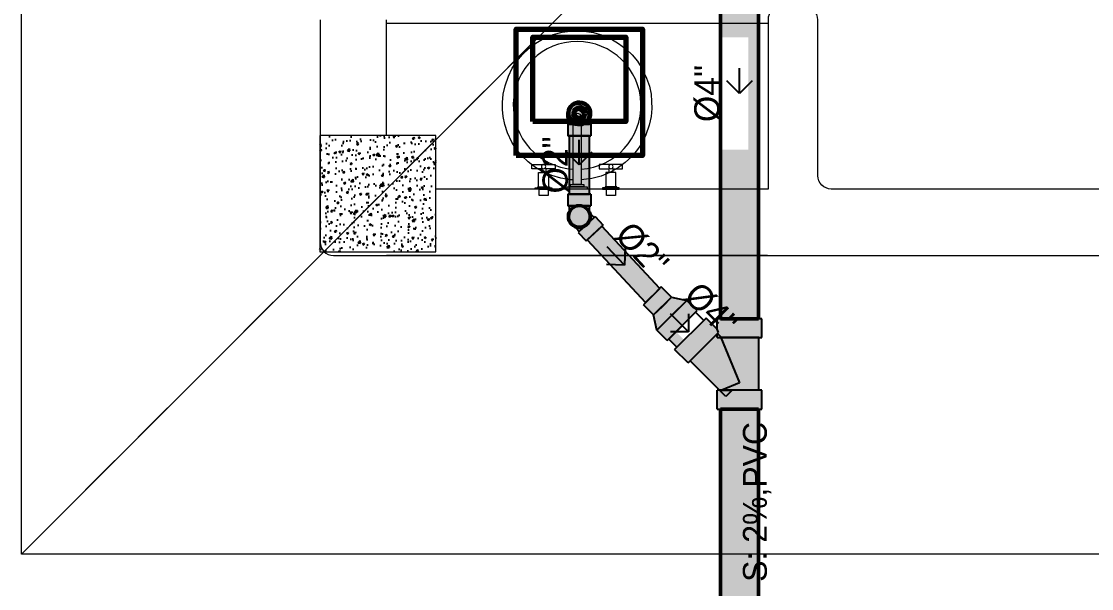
# Model space of a CAD drawing. Header units: metres. Extents: x -232 to 581, y 30 to 789.
# Drawn here: x 209.363 to 212.588, y 380.412 to 382.121 of the extents above; entities that cross this region are included whole.
import ezdxf

# ---------------------------------------------------------------- set-up
doc = ezdxf.new("R2010")
doc.units = ezdxf.units.M
doc.linetypes.add('HIDDEN2', pattern=[0.1875, 0.125, -0.0625])
for name, color, linetype, lineweight in [('A-WALL', 250, 'Continuous', 20), ('baños', 140, 'Continuous', 0), ('Columnas', 7, 'Continuous', 18), ('P-Fixt-Lav', 94, 'Continuous', 70)]:
    doc.layers.add(name, color=color, linetype=linetype, lineweight=lineweight)
doc.layers.add('G-Risr-Std-Nplt', color=7, linetype='Continuous', lineweight=18, plot=False)
doc.layers.add('GEN-TEXTOS INFO', color=7, linetype='Continuous')
doc.layers.add('HATCH', color=8, linetype='Continuous')
doc.layers.add('M-SY-PIPE-STANDARD-Drenaje Sanitario', color=7, linetype='Continuous', true_color=0x726558)
doc.layers.add('Techos 1', color=7, linetype='HIDDEN2', lineweight=9, true_color=0x42391a)
doc.styles.add('DS-CAST-01', font='GOTHIC.TTF', dxfattribs={"height": 3})
doc.styles.add('SIST.-CAST-01', font='GOTHIC.TTF', dxfattribs={"height": 2})
doc.styles.get("Standard").update_dxf_attribs({"font": 'arial.ttf'})

# ---------------------------------------------------------------- blocks, each defined once
blk = doc.blocks.new('20.03.2026 LN 09 SEGUNDO NIVEL ARQ')
at = {"layer": 'Techos 1', "color": 5, "linetype": 'ByBlock'}
for p, q in [((66.2959, -63.3987), (66.2959, -55.1987)), ((70.3959, -59.2986), (66.2959, -63.3987)), ((76.0959, -63.3986), (66.2959, -63.3987))]:
    blk.add_line(p, q, dxfattribs=at)
at = {"layer": 'baños', "color": 5, "linetype": 'Continuous', "flags": 8}
for tag, p in [('MODELNUMBER', (83.7813, -42.9175, 0)), ('MATERIAL', (83.7813, -42.9176, 0)), ('PRODUCT', (83.7813, -42.9176, 0)), ('TRADENAME', (83.7813, -42.9176, 0)), ('MODELNUMBER', (84.956, -42.9175, 0)), ('TRADENAME', (84.956, -42.9176, 0)), ('MATERIAL', (84.956, -42.9176, 0)), ('PRODUCT', (84.956, -42.9176, 0))]:
    blk.add_attdef(tag, p, '', height=0.0000254, rotation=180.0001, dxfattribs=at)
at = {"layer": 'baños', "color": 5, "linetype": 'Continuous'}
for tag, p, rotation in [('TRADENAME', (85.8912, -56.9933), 180.0001), ('MODELNUMBER', (85.8912, -56.9934), 180.0001), ('MATERIAL', (85.8914, -56.9932), 180.0001), ('PRODUCT', (85.8914, -56.9933), 180.0001), ('MODELNUMBER', (86.6008, -56.9934), 179.9999), ('MATERIAL', (86.6008, -56.9932), 179.9999), ('PRODUCT', (86.6008, -56.9933), 179.9999), ('TRADENAME', (86.6008, -56.9933), 179.9999)]:
    blk.add_attdef(tag, p, '', height=0.0000254, rotation=rotation, dxfattribs=at)
blk = doc.blocks.new('A$Ccb23abde')
at = {"layer": 'baños'}
for p, q in [((0.06, 0.2282), (0.01, 0.2282)), ((0.01, 0.2282), (0.01, 0.2247)), ((0.0485, 0.2482), (0.0215, 0.2482)), ((0.0215, 0.2482), (0.0215, 0.2282)), ((0.0215, 0.2282), (0.0485, 0.2282)), ((0.0485, 0.2282), (0.0485, 0.2482)), ((0.06, 0.2247), (0.06, 0.2282)), ((0.1665, 0.2282), (0.1065, 0.2282)), ((0.1065, 0.2282), (0.1065, 0.2212)), ((0.1665, 0.2212), (0.1665, 0.2282)), ((0.213, 0.2282), (0.263, 0.2282)), ((0.213, 0.2247), (0.213, 0.2282)), ((0.2515, 0.2482), (0.2245, 0.2482)), ((0.2245, 0.2482), (0.2245, 0.2282)), ((0.2245, 0.2282), (0.2515, 0.2282)), ((0.2515, 0.2282), (0.2515, 0.2482)), ((0.263, 0.2282), (0.263, 0.2247)), ((0.01, 0.2247), (0.0175, 0.2247)), ((0.0175, 0.2247), (0.0175, 0.2212)), ((0.0525, 0.2247), (0.0175, 0.2247)), ((0.0175, 0.2212), (0.02, 0.2212)), ((0.02, 0.2212), (0.02, 0.1782)), ((0.02, 0.2212), (0.05, 0.2212)), ((0.05, 0.1782), (0.05, 0.2212)), ((0.05, 0.2212), (0.0525, 0.2212)), ((0.0525, 0.2212), (0.0525, 0.2247)), ((0.0525, 0.2247), (0.06, 0.2247)), ((0.1065, 0.2212), (0.1665, 0.2212)), ((0.1565, 0.2212), (0.1165, 0.2212)), ((0.1165, 0.2212), (0.1165, 0.2142)), ((0.1165, 0.2142), (0.1565, 0.2142)), ((0.1485, 0.2142), (0.1245, 0.2142)), ((0.1245, 0.2142), (0.1245, 0.0091)), ((0.1485, 0.0091), (0.1485, 0.2142)), ((0.1565, 0.2142), (0.1565, 0.2212)), ((0.2205, 0.2247), (0.213, 0.2247)), ((0.2205, 0.2212), (0.2205, 0.2247)), ((0.2205, 0.2247), (0.2555, 0.2247)), ((0.223, 0.2212), (0.2205, 0.2212)), ((0.223, 0.1782), (0.223, 0.2212)), ((0.253, 0.2212), (0.223, 0.2212)), ((0.253, 0.2212), (0.253, 0.1782)), ((0.2555, 0.2212), (0.253, 0.2212)), ((0.2555, 0.2247), (0.2555, 0.2212)), ((0.263, 0.2247), (0.2555, 0.2247)), ((0.0285, 0.1672), (0, 0.1672)), ((0, 0.1672), (0, 0.1542)), ((0.02, 0.1782), (0.0285, 0.1782)), ((0.0285, 0.1782), (0.0285, 0.1672)), ((0.0285, 0.1782), (0.0415, 0.1782)), ((0.0285, 0.1672), (0.0304, 0.1653)), ((0.0415, 0.1672), (0.0396, 0.1653)), ((0.0415, 0.1672), (0.0415, 0.1782)), ((0.0415, 0.1782), (0.05, 0.1782)), ((0.07, 0.1672), (0.0415, 0.1672)), ((0.07, 0.1542), (0.07, 0.1672)), ((0.203, 0.1672), (0.2315, 0.1672)), ((0.203, 0.1542), (0.203, 0.1672)), ((0.2315, 0.1782), (0.223, 0.1782)), ((0.2315, 0.1672), (0.2315, 0.1782)), ((0.2445, 0.1782), (0.2315, 0.1782)), ((0.2315, 0.1672), (0.2334, 0.1653)), ((0.2445, 0.1672), (0.2426, 0.1653)), ((0.2445, 0.1782), (0.2445, 0.1672)), ((0.253, 0.1782), (0.2445, 0.1782)), ((0.2445, 0.1672), (0.273, 0.1672)), ((0.273, 0.1672), (0.273, 0.1542)), ((0, 0.1542), (0.07, 0.1542)), ((0.273, 0.1542), (0.203, 0.1542))]:
    blk.add_line(p, q, dxfattribs=at)
for centre, major_axis, start_param, end_param in [((0.035, 0.1607), (0.0046, 0.0046), 5.497787, 11.780972), ((0.238, 0.1607), (-0.0046, 0.0046), 3.926991, 10.210176), ((0.1365, 0.0125), (-0.00881, 0.00881), 1.057396, 3.654969)]:
    blk.add_ellipse(centre, major_axis=major_axis, ratio=1, start_param=start_param, end_param=end_param, dxfattribs=at)
blk = doc.blocks.new('20.03.2026 LN 09 PRIMER NIVEL ARQ')
at = {"layer": 'HATCH'}
h = blk.add_hatch(dxfattribs=at)
h.set_pattern_fill('AR-CONC', color=1, scale=0.00032)
h.set_pattern_definition([(50, (109.59505, -7.243447), (0.058299094, -0.005100507), [0.006096, -0.067056]), (355, (109.59505, -7.24345), (-0.011277895, 0.06113819), [0.0048768, -0.053644987]), (100.451445, (109.59991, -7.24387), (0.0470212, 0.05603768), [0.005180803, -0.056988878]), (46.1842, (109.59505, -7.22719), (0.086745293, -0.013453545), [0.009144, -0.100584]), (96.63556, (109.60228, -7.22831), (0.075969323, 0.07917636), [0.00777121, -0.085483395]), (351.18415, (109.59505, -7.22719), (0.07596932, 0.07917636), [0.00731519, -0.080467114]), (21, (109.60318, -7.231255), (0.048516605, -0.032724863), [0.006096, -0.067056]), (326, (109.60318, -7.231255), (0.01977665, 0.05894015), [0.0048768, -0.0536448]), (71.451445, (109.607223, -7.23398), (0.068293254, 0.026215286), [0.005180803, -0.05698878]), (37.5, (109.595052, -7.243447), (0.000988353, 0.0270576124), [0, -0.05299456, 0, -0.0544576, 0, -0.053848]), (7.5, (109.595052, -7.243447), (0.021382292, 0.032057784), [0, -0.03104896, 0, -0.05177536, 0, -0.0205232]), (327.5, (109.576927, -7.243447), (0.0433889905, -0.001833198), [0, -0.02032, 0, -0.0633984, 0, -0.0841248]), (317.5, (109.5688, -7.243447), (0.047401338, 0.008136477), [0, -0.026416, 0, -0.04210304, 0, -0.0597408])])
h.paths.add_polyline_path([(-12.8367, -62.4822), (-12.4867, -62.4822), (-12.4867, -62.1322), (-12.8367, -62.1322)])
at = {"layer": 'A-WALL', "color": 1}
blk.add_lwpolyline([(-12.836, -61.7832), (-12.836, -62.4532, 0.414213), (-12.796, -62.4932), (-10.276, -62.4932, 0.414213), (-10.236, -62.4532), (-10.236, -62.3332, 0.414214), (-10.276, -62.2932), (-11.296, -62.2932, -0.414214), (-11.336, -62.2532), (-11.336, -61.7832, 0.414214), (-11.376, -61.7432), (-11.446, -61.7432, 0.414214), (-11.486, -61.7832), (-11.486, -62.2932), (-12.4867, -62.2932)], format="xyb", dxfattribs=at)
for points in [[(-12.636, -62.1322), (-12.636, -61.7832)], [(-11.4874, -62.4932), (-12.636, -62.4932)]]:
    blk.add_lwpolyline(points, dxfattribs=at)
at = {"layer": 'baños', "color": 1}
blk.add_line((-12.636, -61.7932), (-11.486, -61.7932), dxfattribs=at)
blk.add_lwpolyline([(-12.073, -62.2655), (-12.0822, -62.2653), (-12.1105, -62.261), (-12.1379, -62.253), (-12.1651, -62.2412), (-12.1864, -62.2281), (-12.2085, -62.2118), (-12.2275, -62.1933), (-12.2439, -62.1741), (-12.2578, -62.1516), (-12.271, -62.1237), (-12.2797, -62.0988), (-12.2842, -62.0747), (-12.2861, -62.0535), (-12.2865, -62.0321), (-12.2847, -62.0077), (-12.2786, -61.982), (-12.2686, -61.9529), (-12.2572, -61.929), (-12.2429, -61.9081), (-12.226, -61.8876), (-12.2059, -61.8691), (-12.186, -61.8537), (-12.1604, -61.8391), (-12.134, -61.8281), (-12.1063, -61.8208), (-12.0736, -61.8166), (-12.0406, -61.8173), (-12.0124, -61.8215), (-11.9849, -61.8296), (-11.9578, -61.8413), (-11.9364, -61.8545), (-11.9144, -61.8707), (-11.8954, -61.8893), (-11.879, -61.9085), (-11.8651, -61.931), (-11.8519, -61.9589), (-11.8431, -61.9838), (-11.8387, -62.0079), (-11.8368, -62.0291), (-11.8363, -62.0504), (-11.8382, -62.0749), (-11.8442, -62.1006), (-11.8543, -62.1297), (-11.8657, -62.1536), (-11.8799, -62.1745), (-11.8968, -62.195), (-11.917, -62.2135), (-11.9368, -62.2289), (-11.9625, -62.2435), (-11.9889, -62.2544), (-12.0166, -62.2618), (-12.049, -62.2659)], dxfattribs=at)
at = {"layer": 'baños', "color": 1, "linetype": 'Continuous'}
for radius in [0.0317, 0.0159]:
    blk.add_circle((-12.061, -62.0705), radius, dxfattribs=at)
at = {"layer": 'baños', "color": 1}
blk.add_arc((-12.0614, -62.0413), 0.1925, 273.5348, 266.3857, dxfattribs=at)
at = {"layer": 'Columnas', "color": 1}
blk.add_lwpolyline([(-12.8367, -62.4822), (-12.4867, -62.4822), (-12.4867, -62.1322), (-12.8367, -62.1322)], close=True, dxfattribs=at)
at = {"layer": 'Techos 1', "color": 1}
for p, q in [((-13.736, -63.3932), (-13.736, -55.1932)), ((-9.636, -59.2932), (-13.736, -63.3932)), ((-3.936, -63.3932), (-13.736, -63.3932))]:
    blk.add_line(p, q, dxfattribs=at)
at = {"layer": 'baños', "color": 1, "xscale": -1, "rotation": 180}
blk.add_blockref('A$Ccb23abde', (-12.1975, -62.065), dxfattribs=at)
at = {"layer": 'baños', "color": 1, "linetype": 'Continuous'}
for tag, p in [('MODELNUMBER', (-12.0611, -62.0707)), ('MATERIAL', (-12.0611, -62.0709)), ('PRODUCT', (-12.0611, -62.0708)), ('TRADENAME', (-12.0611, -62.0708))]:
    blk.add_attdef(tag, p, '', height=0.0000254, rotation=359.9999, dxfattribs=at)
blk = doc.blocks.new('_Open90')
at = {"color": 0, "linetype": 'ByBlock', "lineweight": -2}
for p, q in [((-0.5, 0.5), (0, 0)), ((0, 0), (-1, 0)), ((0, 0), (-0.5, -0.5))]:
    blk.add_line(p, q, dxfattribs=at)
blk = doc.blocks.new('Aecb_Duct_Rnd_2Line_Open')
at = {"layer": 'G-Risr-Std-Nplt', "color": 0, "linetype": 'ByBlock', "lineweight": -2}
blk.add_circle((0, 0), 1, dxfattribs=at)
blk = doc.blocks.new('DR 20.03.26 LN09')
at = {"layer": 'M-SY-PIPE-STANDARD-Drenaje Sanitario', "linetype": 'Continuous', "lineweight": 50}
for points in [[(-14812.71, -3041.5), (-14810.46, -3041.5), (-14808.21, -3041.5), (-14808.21, -2988.05), (-14810.46, -2988.05), (-14812.71, -2988.05), (-14812.71, -3008.13), (-14809.41, -3008.13), (-14809.41, -3021.43), (-14812.71, -3021.43)], [(-14812.71, -3126.4), (-14808.21, -3126.4), (-14808.21, -3052.25), (-14810.46, -3052.25), (-14812.71, -3052.25), (-14812.71, -3081.55), (-14809.41, -3081.55), (-14809.41, -3094.85), (-14812.71, -3094.85)]]:
    blk.add_hatch(color=251, dxfattribs=at).paths.add_polyline_path(points, flags=0)
at = {"layer": 'M-SY-PIPE-STANDARD-Drenaje Sanitario', "linetype": 'Continuous', "lineweight": -3}
for points in [[(-14830.89, -3017), (-14830.89, -3017.27), (-14830.84, -3017.53), (-14830.74, -3017.79), (-14830.59, -3018.01), (-14830.4, -3018.21), (-14830.18, -3018.37), (-14829.94, -3018.48), (-14829.67, -3018.54), (-14829.4, -3018.55), (-14829.14, -3018.52), (-14828.88, -3018.43), (-14828.65, -3018.29), (-14828.44, -3018.12), (-14828.28, -3017.9), (-14828.15, -3017.66), (-14828.08, -3017.4), (-14828.05, -3017.13), (-14828.08, -3016.86), (-14828.15, -3016.61), (-14828.28, -3016.37), (-14828.44, -3016.15), (-14828.65, -3015.98), (-14828.88, -3015.84), (-14829.14, -3015.75), (-14829.4, -3015.71), (-14829.67, -3015.73), (-14829.94, -3015.79), (-14830.18, -3015.9), (-14830.4, -3016.06), (-14830.59, -3016.25), (-14830.74, -3016.48), (-14830.84, -3016.73)], [(-14830.85, -3018.42), (-14830.85, -3019.79), (-14828.1, -3019.79), (-14828.1, -3018.42), (-14828.27, -3018.42), (-14828.27, -3017.8), (-14828.28, -3017.81), (-14828.25, -3017.76), (-14828.15, -3017.52), (-14828.1, -3017.26), (-14828.1, -3017), (-14828.15, -3016.75), (-14828.25, -3016.5), (-14828.39, -3016.28), (-14828.57, -3016.09), (-14828.78, -3015.94), (-14829.02, -3015.83), (-14829.28, -3015.77), (-14829.54, -3015.76), (-14829.8, -3015.8), (-14830.04, -3015.88), (-14830.27, -3016.01), (-14830.47, -3016.18), (-14830.63, -3016.39), (-14830.75, -3016.62), (-14830.82, -3016.87), (-14830.85, -3017.13), (-14830.82, -3017.39), (-14830.75, -3017.64), (-14830.66, -3017.81), (-14830.67, -3017.8), (-14830.67, -3018.42)], [(-14830.64, -3016.91), (-14830.66, -3017.13), (-14830.64, -3017.36), (-14830.57, -3017.58), (-14830.47, -3017.78), (-14830.33, -3017.95), (-14830.16, -3018.1), (-14829.96, -3018.21), (-14829.75, -3018.29), (-14829.53, -3018.32), (-14829.3, -3018.31), (-14829.08, -3018.26), (-14828.88, -3018.16), (-14828.69, -3018.03), (-14828.54, -3017.87), (-14828.42, -3017.68), (-14828.33, -3017.47), (-14828.29, -3017.25), (-14828.29, -3017.02), (-14828.33, -3016.8), (-14828.42, -3016.59), (-14828.54, -3016.4), (-14828.69, -3016.24), (-14828.88, -3016.11), (-14829.08, -3016.01), (-14829.3, -3015.96), (-14829.53, -3015.95), (-14829.75, -3015.98), (-14829.96, -3016.05), (-14830.16, -3016.17), (-14830.33, -3016.31), (-14830.47, -3016.49), (-14830.57, -3016.69)], [(-14830.66, -3019.79), (-14830.66, -3026.73), (-14829.47, -3026.73), (-14828.28, -3026.73), (-14828.28, -3019.79), (-14829.47, -3019.79)], [(-14830.85, -3026.73), (-14830.85, -3028.1), (-14830.67, -3028.1), (-14830.67, -3028.72), (-14830.78, -3028.96), (-14830.84, -3029.21), (-14830.84, -3029.47), (-14830.8, -3029.72), (-14830.72, -3029.97), (-14830.58, -3030.19), (-14830.41, -3030.39), (-14830.21, -3030.55), (-14829.98, -3030.66), (-14829.73, -3030.74), (-14829.47, -3030.76), (-14829.21, -3030.74), (-14828.96, -3030.66), (-14828.73, -3030.55), (-14828.53, -3030.39), (-14828.36, -3030.19), (-14828.23, -3029.97), (-14828.14, -3029.72), (-14828.1, -3029.47), (-14828.11, -3029.21), (-14828.16, -3028.96), (-14828.27, -3028.72), (-14828.27, -3028.1), (-14828.1, -3028.1), (-14828.1, -3026.73)], [(-14829.88, -3030.69), (-14829.9, -3030.69), (-14829.48, -3031.14), (-14829.61, -3031.26), (-14828.67, -3032.27), (-14826.66, -3030.39), (-14827.59, -3029.39), (-14827.72, -3029.5), (-14828.14, -3029.05), (-14828.14, -3029.06), (-14828.15, -3029.01), (-14828.24, -3028.77), (-14828.38, -3028.55), (-14828.56, -3028.36), (-14828.77, -3028.2), (-14829.01, -3028.09), (-14829.26, -3028.03), (-14829.52, -3028.01), (-14829.78, -3028.04), (-14830.03, -3028.13), (-14830.26, -3028.26), (-14830.45, -3028.42), (-14830.62, -3028.63), (-14830.74, -3028.86), (-14830.82, -3029.11), (-14830.85, -3029.37), (-14830.82, -3029.63), (-14830.75, -3029.88), (-14830.64, -3030.11), (-14830.48, -3030.32), (-14830.28, -3030.5), (-14830.06, -3030.63)], [(-14830.65, -3029.27), (-14830.65, -3029.5), (-14830.61, -3029.72), (-14830.53, -3029.93), (-14830.4, -3030.12), (-14830.25, -3030.28), (-14830.07, -3030.41), (-14829.86, -3030.51), (-14829.64, -3030.56), (-14829.41, -3030.57), (-14829.19, -3030.54), (-14828.98, -3030.46), (-14828.78, -3030.35), (-14828.61, -3030.2), (-14828.47, -3030.03), (-14828.37, -3029.83), (-14828.31, -3029.61), (-14828.28, -3029.38), (-14828.31, -3029.16), (-14828.37, -3028.94), (-14828.47, -3028.74), (-14828.61, -3028.57), (-14828.78, -3028.42), (-14828.98, -3028.3), (-14829.19, -3028.23), (-14829.41, -3028.2), (-14829.64, -3028.21), (-14829.86, -3028.26), (-14830.07, -3028.36), (-14830.25, -3028.49), (-14830.4, -3028.65), (-14830.53, -3028.84), (-14830.61, -3029.05)], [(-14827.66, -3031.33), (-14828.53, -3032.14), (-14821.6, -3039.58), (-14819.92, -3037.9), (-14826.79, -3030.52)], [(-14820.8, -3038.78), (-14821.86, -3039.84), (-14820.65, -3041.06), (-14820.26, -3042.88), (-14819.04, -3044.1), (-14817.26, -3042.32), (-14815.49, -3040.54), (-14816.7, -3039.33), (-14818.52, -3038.94), (-14819.74, -3037.72)], [(-14814.42, -3041.43), (-14818.16, -3045.16), (-14816.57, -3046.75), (-14816.31, -3046.5), (-14812.81, -3050), (-14813.1, -3050), (-14813.1, -3052.25), (-14810.46, -3052.25), (-14807.82, -3052.25), (-14807.82, -3050), (-14808.18, -3050), (-14808.18, -3043.75), (-14807.82, -3043.75), (-14807.82, -3041.5), (-14810.46, -3041.5), (-14813.1, -3041.5), (-14813.1, -3042.75)], [(-14818.86, -3043.91), (-14817.88, -3044.88), (-14817.03, -3044.04), (-14818.01, -3043.06)]]:
    blk.add_hatch(color=251, dxfattribs=at).paths.add_polyline_path(points, flags=0)
at = {"layer": 'M-SY-PIPE-STANDARD-Drenaje Sanitario', "color": 251, "linetype": 'Continuous', "lineweight": 50}
for points in [[(-14812.71, -2988.05), (-14812.71, -3041.5)], [(-14808.21, -3041.5), (-14808.21, -2988.05)], [(-14812.71, -3041.5), (-14808.21, -3041.5)], [(-14808.21, -3052.25), (-14812.71, -3052.25)], [(-14812.71, -3052.25), (-14812.71, -3126.4)], [(-14808.21, -3126.4), (-14808.21, -3052.25)]]:
    blk.add_lwpolyline(points, dxfattribs=at)
at = {"layer": 'M-SY-PIPE-STANDARD-Drenaje Sanitario', "color": 251, "linetype": 'Continuous', "lineweight": -3}
for points in [[(-14828.05, -3017.13), (-14828.08, -3017.4), (-14828.15, -3017.66), (-14828.28, -3017.9), (-14828.44, -3018.12), (-14828.65, -3018.29), (-14828.88, -3018.43), (-14829.14, -3018.52), (-14829.4, -3018.55), (-14829.67, -3018.54), (-14829.94, -3018.48), (-14830.18, -3018.37), (-14830.4, -3018.21), (-14830.59, -3018.01), (-14830.74, -3017.79), (-14830.84, -3017.53), (-14830.89, -3017.27), (-14830.89, -3017), (-14830.84, -3016.73), (-14830.74, -3016.48), (-14830.59, -3016.25), (-14830.4, -3016.06), (-14830.18, -3015.9), (-14829.94, -3015.79), (-14829.67, -3015.73), (-14829.4, -3015.71), (-14829.14, -3015.75), (-14828.88, -3015.84), (-14828.65, -3015.98), (-14828.44, -3016.15), (-14828.28, -3016.37), (-14828.15, -3016.61), (-14828.08, -3016.86), (-14828.05, -3017.13)], [(-14828.05, -3017.13), (-14828.08, -3016.86), (-14828.15, -3016.61), (-14828.28, -3016.37), (-14828.44, -3016.15), (-14828.65, -3015.98), (-14828.88, -3015.84), (-14829.14, -3015.75), (-14829.4, -3015.71), (-14829.67, -3015.73), (-14829.94, -3015.79), (-14830.18, -3015.9), (-14830.4, -3016.06), (-14830.59, -3016.25), (-14830.74, -3016.48), (-14830.84, -3016.73), (-14830.89, -3017), (-14830.89, -3017.27), (-14830.84, -3017.53), (-14830.74, -3017.79), (-14830.59, -3018.01), (-14830.4, -3018.21), (-14830.18, -3018.37), (-14829.94, -3018.48), (-14829.67, -3018.54), (-14829.4, -3018.55), (-14829.14, -3018.52), (-14828.88, -3018.43), (-14828.65, -3018.29), (-14828.44, -3018.12), (-14828.28, -3017.9), (-14828.15, -3017.66), (-14828.08, -3017.4), (-14828.05, -3017.13)], [(-14830.85, -3017.13), (-14830.82, -3017.39), (-14830.75, -3017.64), (-14830.63, -3017.88), (-14830.47, -3018.08), (-14830.27, -3018.25), (-14830.04, -3018.38), (-14829.8, -3018.47), (-14829.54, -3018.51), (-14829.28, -3018.49), (-14829.02, -3018.43), (-14828.78, -3018.32), (-14828.57, -3018.17), (-14828.39, -3017.98), (-14828.25, -3017.76), (-14828.15, -3017.52), (-14828.1, -3017.26), (-14828.1, -3017), (-14828.15, -3016.75), (-14828.25, -3016.5), (-14828.39, -3016.28), (-14828.57, -3016.09), (-14828.78, -3015.94), (-14829.02, -3015.83), (-14829.28, -3015.77), (-14829.54, -3015.76), (-14829.8, -3015.8), (-14830.04, -3015.88), (-14830.27, -3016.01), (-14830.47, -3016.18), (-14830.63, -3016.39), (-14830.75, -3016.62), (-14830.82, -3016.87), (-14830.85, -3017.13)], [(-14830.67, -3017.13), (-14830.65, -3017.36), (-14830.59, -3017.58), (-14830.48, -3017.78), (-14830.34, -3017.96), (-14830.17, -3018.11), (-14829.97, -3018.23), (-14829.76, -3018.3), (-14829.53, -3018.34), (-14829.3, -3018.32), (-14829.08, -3018.27), (-14828.87, -3018.18), (-14828.68, -3018.04), (-14828.53, -3017.88), (-14828.4, -3017.69), (-14828.32, -3017.47), (-14828.27, -3017.25), (-14828.27, -3017.02), (-14828.32, -3016.79), (-14828.4, -3016.58), (-14828.53, -3016.39), (-14828.68, -3016.22), (-14828.87, -3016.09), (-14829.08, -3016), (-14829.3, -3015.94), (-14829.53, -3015.93), (-14829.76, -3015.96), (-14829.97, -3016.04), (-14830.17, -3016.15), (-14830.34, -3016.3), (-14830.48, -3016.48), (-14830.59, -3016.69), (-14830.65, -3016.91), (-14830.67, -3017.13)], [(-14828.3, -3017.13), (-14828.32, -3016.91), (-14828.38, -3016.7), (-14828.49, -3016.5), (-14828.62, -3016.33), (-14828.79, -3016.18), (-14828.98, -3016.07), (-14829.2, -3015.99), (-14829.42, -3015.96), (-14829.64, -3015.97), (-14829.85, -3016.03), (-14830.06, -3016.12), (-14830.24, -3016.25), (-14830.39, -3016.41), (-14830.51, -3016.6), (-14830.6, -3016.8), (-14830.64, -3017.02), (-14830.64, -3017.25), (-14830.6, -3017.46), (-14830.51, -3017.67), (-14830.39, -3017.86), (-14830.24, -3018.02), (-14830.06, -3018.15), (-14829.85, -3018.24), (-14829.64, -3018.29), (-14829.42, -3018.3), (-14829.2, -3018.27), (-14828.98, -3018.2), (-14828.79, -3018.09), (-14828.62, -3017.94), (-14828.49, -3017.77), (-14828.38, -3017.57), (-14828.32, -3017.36), (-14828.3, -3017.13)], [(-14828.3, -3017.13), (-14828.32, -3016.91), (-14828.38, -3016.7), (-14828.49, -3016.5), (-14828.62, -3016.33), (-14828.79, -3016.18), (-14828.98, -3016.07), (-14829.2, -3015.99), (-14829.42, -3015.96), (-14829.64, -3015.97), (-14829.85, -3016.03), (-14830.06, -3016.12), (-14830.24, -3016.25), (-14830.39, -3016.41), (-14830.51, -3016.6), (-14830.6, -3016.8), (-14830.64, -3017.02), (-14830.64, -3017.25), (-14830.6, -3017.46), (-14830.51, -3017.67), (-14830.39, -3017.86), (-14830.24, -3018.02), (-14830.06, -3018.15), (-14829.85, -3018.24), (-14829.64, -3018.29), (-14829.42, -3018.3), (-14829.2, -3018.27), (-14828.98, -3018.2), (-14828.79, -3018.09), (-14828.62, -3017.94), (-14828.49, -3017.77), (-14828.38, -3017.57), (-14828.32, -3017.36), (-14828.3, -3017.13)], [(-14830.67, -3017.13), (-14830.67, -3018.42)], [(-14828.27, -3018.42), (-14828.27, -3017.13)], [(-14829.97, -3018.42), (-14830.85, -3018.42)], [(-14830.85, -3018.42), (-14830.85, -3019.79)], [(-14830.67, -3018.42), (-14828.27, -3018.42)], [(-14828.1, -3018.42), (-14828.97, -3018.42)], [(-14828.1, -3018.42), (-14828.1, -3019.79)], [(-14830.85, -3019.79), (-14828.1, -3019.79)], [(-14830.66, -3019.79), (-14830.66, -3026.73)], [(-14828.28, -3019.79), (-14830.66, -3019.79)], [(-14828.28, -3026.73), (-14828.28, -3019.79)], [(-14828.1, -3026.73), (-14830.85, -3026.73)], [(-14830.85, -3026.73), (-14830.85, -3028.1)], [(-14830.66, -3026.73), (-14828.28, -3026.73)], [(-14828.1, -3026.73), (-14828.1, -3028.1)], [(-14830.48, -3030.32), (-14830.28, -3030.5), (-14830.06, -3030.63), (-14829.81, -3030.72), (-14829.55, -3030.76), (-14829.29, -3030.75), (-14829.04, -3030.69), (-14828.8, -3030.58), (-14828.58, -3030.43), (-14828.4, -3030.25), (-14828.26, -3030.03), (-14828.16, -3029.79), (-14828.1, -3029.53), (-14828.1, -3029.27), (-14828.15, -3029.01), (-14828.24, -3028.77), (-14828.38, -3028.55), (-14828.56, -3028.36), (-14828.77, -3028.2), (-14829.01, -3028.09), (-14829.26, -3028.03), (-14829.52, -3028.01), (-14829.78, -3028.04), (-14830.03, -3028.13), (-14830.26, -3028.26), (-14830.45, -3028.42), (-14830.62, -3028.63), (-14830.74, -3028.86), (-14830.82, -3029.11), (-14830.85, -3029.37), (-14830.82, -3029.63), (-14830.75, -3029.88), (-14830.64, -3030.11), (-14830.48, -3030.32)], [(-14830.85, -3028.1), (-14828.1, -3028.1)], [(-14829.97, -3028.1), (-14830.2, -3028.22), (-14830.41, -3028.38), (-14830.59, -3028.58), (-14830.72, -3028.81), (-14830.81, -3029.05), (-14830.84, -3029.31), (-14830.83, -3029.57), (-14830.77, -3029.83), (-14830.66, -3030.07), (-14830.51, -3030.28), (-14830.32, -3030.46), (-14830.1, -3030.61), (-14829.86, -3030.7), (-14829.6, -3030.75), (-14829.34, -3030.75), (-14829.08, -3030.7), (-14828.84, -3030.61), (-14828.62, -3030.46), (-14828.43, -3030.28), (-14828.28, -3030.07), (-14828.17, -3029.83), (-14828.11, -3029.57), (-14828.1, -3029.31), (-14828.14, -3029.05), (-14828.22, -3028.81), (-14828.36, -3028.58), (-14828.53, -3028.38), (-14828.74, -3028.22), (-14828.97, -3028.1)], [(-14828.27, -3028.1), (-14830.67, -3028.1)], [(-14830.67, -3028.1), (-14830.67, -3029.38)], [(-14830.35, -3030.2), (-14830.18, -3030.36), (-14829.98, -3030.47), (-14829.77, -3030.55), (-14829.54, -3030.59), (-14829.31, -3030.58), (-14829.09, -3030.53), (-14828.88, -3030.43), (-14828.69, -3030.3), (-14828.53, -3030.14), (-14828.41, -3029.95), (-14828.32, -3029.74), (-14828.28, -3029.51), (-14828.27, -3029.28), (-14828.31, -3029.06), (-14828.4, -3028.85), (-14828.52, -3028.65), (-14828.67, -3028.49), (-14828.86, -3028.35), (-14829.06, -3028.25), (-14829.29, -3028.2), (-14829.51, -3028.18), (-14829.74, -3028.21), (-14829.96, -3028.28), (-14830.16, -3028.4), (-14830.33, -3028.54), (-14830.48, -3028.72), (-14830.58, -3028.92), (-14830.65, -3029.14), (-14830.67, -3029.37), (-14830.66, -3029.6), (-14830.59, -3029.82), (-14830.49, -3030.02), (-14830.35, -3030.2)], [(-14827.72, -3029.5), (-14828.59, -3028.57)], [(-14828.27, -3029.38), (-14828.27, -3028.1)], [(-14828.27, -3029.38), (-14828.29, -3029.61), (-14828.35, -3029.82), (-14828.45, -3030.02), (-14828.58, -3030.2), (-14828.75, -3030.34), (-14828.94, -3030.46), (-14829.14, -3030.54), (-14829.36, -3030.58), (-14829.58, -3030.58), (-14829.8, -3030.54), (-14830.01, -3030.46), (-14830.2, -3030.34), (-14830.36, -3030.2), (-14830.49, -3030.02), (-14830.59, -3029.82), (-14830.65, -3029.61), (-14830.67, -3029.38)], [(-14830.35, -3030.2), (-14829.48, -3031.14)], [(-14829.48, -3031.14), (-14827.72, -3029.5)], [(-14827.59, -3029.39), (-14828.23, -3029.98)], [(-14827.59, -3029.39), (-14826.66, -3030.39)], [(-14828.96, -3030.66), (-14829.61, -3031.26)], [(-14829.61, -3031.26), (-14828.67, -3032.27)], [(-14828.67, -3032.27), (-14826.66, -3030.39)], [(-14826.79, -3030.52), (-14828.53, -3032.14)], [(-14819.92, -3037.9), (-14826.79, -3030.52)], [(-14828.53, -3032.14), (-14821.6, -3039.58)], [(-14819.74, -3037.72), (-14820.8, -3038.78)], [(-14818.52, -3038.94), (-14819.74, -3037.72)], [(-14820.8, -3038.78), (-14821.86, -3039.84)], [(-14821.6, -3039.58), (-14819.92, -3037.9)], [(-14820.65, -3041.06), (-14818.52, -3038.94)], [(-14819.58, -3040), (-14818.52, -3038.94)], [(-14818.52, -3038.94), (-14816.7, -3039.33)], [(-14820.65, -3041.06), (-14821.86, -3039.84)], [(-14820.65, -3041.06), (-14819.58, -3040)], [(-14816.7, -3039.33), (-14820.26, -3042.88)], [(-14816.7, -3039.33), (-14818.48, -3041.1)], [(-14815.49, -3040.54), (-14816.7, -3039.33)], [(-14820.26, -3042.88), (-14820.65, -3041.06)], [(-14818.48, -3041.1), (-14820.26, -3042.88)], [(-14815.67, -3040.73), (-14818.86, -3043.91)], [(-14814.42, -3041.43), (-14818.16, -3045.16)], [(-14817.26, -3042.32), (-14815.49, -3040.54)], [(-14814.7, -3041.7), (-14815.67, -3040.73)], [(-14813.1, -3042.75), (-14814.42, -3041.43)], [(-14810.46, -3041.5), (-14813.1, -3041.5)], [(-14813.1, -3042.75), (-14813.1, -3041.5)], [(-14807.82, -3041.5), (-14810.46, -3041.5)], [(-14807.82, -3043.75), (-14807.82, -3041.5)], [(-14819.04, -3044.1), (-14820.26, -3042.88)], [(-14819.04, -3044.1), (-14817.26, -3042.32)], [(-14817.88, -3044.88), (-14814.7, -3041.7)], [(-14812.94, -3043.13), (-14813.1, -3042.75)], [(-14818.86, -3043.91), (-14817.88, -3044.88)], [(-14816.57, -3046.75), (-14812.94, -3043.13)], [(-14816.31, -3046.5), (-14813.09, -3043.27)], [(-14813.1, -3043.75), (-14813.1, -3043.28)], [(-14813.1, -3043.75), (-14810.46, -3043.75)], [(-14813.09, -3043.27), (-14812.61, -3043.75)], [(-14812.61, -3043.75), (-14812.61, -3043.75), (-14812.68, -3043.75)], [(-14812.61, -3043.75), (-14812.68, -3043.75)], [(-14812.68, -3043.75), (-14810.46, -3049.13)], [(-14808.18, -3043.75), (-14812.61, -3043.75)], [(-14810.46, -3043.75), (-14807.82, -3043.75)], [(-14808.18, -3050), (-14808.18, -3043.75)], [(-14816.57, -3046.75), (-14818.16, -3045.16)], [(-14812.07, -3050.74), (-14816.31, -3046.5)], [(-14810.46, -3049.13), (-14812.57, -3050)], [(-14810.46, -3050), (-14813.1, -3050)], [(-14813.1, -3052.25), (-14813.1, -3050)], [(-14812.57, -3050), (-14811.33, -3050)], [(-14811.33, -3050), (-14812.07, -3050.74)], [(-14808.18, -3050), (-14811.33, -3050)], [(-14807.82, -3050), (-14810.46, -3050)], [(-14807.82, -3052.25), (-14807.82, -3050)], [(-14813.1, -3052.25), (-14810.46, -3052.25)], [(-14810.46, -3052.25), (-14807.82, -3052.25)]]:
    blk.add_lwpolyline(points, dxfattribs=at)
at = {"layer": 'P-Fixt-Lav', "color": 94, "linetype": 'Continuous', "lineweight": 70}
for points in [[(-14836.97, -3022.13), (-14836.97, -3007.13), (-14821.97, -3007.13), (-14821.97, -3022.13)], [(-14834.97, -3018.09), (-14834.97, -3008.09), (-14823.97, -3008.09), (-14823.97, -3018.09)]]:
    blk.add_lwpolyline(points, close=True, dxfattribs=at)
blk.add_circle((-14829.47, -3017.13), 0.625, dxfattribs=at)
at = {"layer": 'M-SY-PIPE-STANDARD-Drenaje Sanitario', "color": 251, "linetype": 'Continuous', "lineweight": -3, "xscale": 3, "yscale": 3, "zscale": 3}
for p, rotation in [((-14810.46, -3014.78), 270), ((-14829.47, -3023.26), 270), ((-14824.11, -3035.15), 312.9413526873801), ((-14816.53, -3043.06), 314.9999999999982)]:
    blk.add_blockref('_Open90', p, dxfattribs=dict(at, rotation=rotation))
at = {"layer": 'M-SY-PIPE-STANDARD-Drenaje Sanitario', "color": 251, "linetype": 'Continuous', "lineweight": -3, "ltscale": 0.5}
for p, xscale, yscale, zscale in [((-14829.47, -3017.13), 1.1719, 1.1719, 1.1719), ((-14829.47, -3029.38), 1.375, 1.375, 1.375)]:
    blk.add_blockref('Aecb_Duct_Rnd_2Line_Open', p, dxfattribs=dict(at, xscale=xscale, yscale=yscale, zscale=zscale))
at = {"layer": 'GEN-TEXTOS INFO', "style": 'SIST.-CAST-01'}
blk.add_text('S: 2%%%,PVC', height=2.8354, rotation=90, dxfattribs=at).set_placement((-14807.22, -3072.72))
at = {"layer": 'M-SY-PIPE-STANDARD-Drenaje Sanitario', "color": 251, "linetype": 'Continuous', "lineweight": -3, "char_height": 3, "attachment_point": 5, "style": 'DS-CAST-01'}
for s, insert, rotation in [('%%C4"', (-14814.28, -3014.78), 90), ('%%C2"', (-14832.29, -3023.26), 90), ('%%C2"', (-14822.04, -3033.23), 312.9414), ('%%C4"', (-14813.83, -3040.35), 315)]:
    blk.add_mtext(s, dxfattribs=dict(at, insert=insert, rotation=rotation))

msp = doc.modelspace()

# ---------------------------------------------------------------- block references
at = {"color": 1}
ref = msp.add_blockref('20.03.2026 LN 09 PRIMER NIVEL ARQ', (223.0987, 443.9088), dxfattribs=at)
ref.add_attrib('MATERIAL', 'VITREOUS CHINA', (211.0376, 381.8379), dxfattribs={"layer": 'baños', "linetype": 'Continuous', "height": 0.0000254, "rotation": 359.9999})
ref.add_attrib('PRODUCT', 'BATHROOM SINK', (211.0376, 381.8379), dxfattribs={"layer": 'baños', "linetype": 'Continuous', "height": 0.0000254, "rotation": 359.9999})
ref.add_attrib('TRADENAME', 'VOX', (211.0376, 381.838), dxfattribs={"layer": 'baños', "linetype": 'Continuous', "height": 0.0000254, "rotation": 359.9999})
ref.add_attrib('MODELNUMBER', 'K-5373', (211.0376, 381.838), dxfattribs={"layer": 'baños', "linetype": 'Continuous', "height": 0.0000254, "rotation": 359.9999})
msp.add_blockref('20.03.2026 LN 09 SEGUNDO NIVEL ARQ', (143.0668, 443.9142), dxfattribs=at)
at = {"layer": 'M-SY-PIPE-STANDARD-Drenaje Sanitario', "xscale": 0.02539304808409144, "yscale": 0.02539304808409144, "zscale": 0.02539304808409144}
msp.add_blockref('DR 20.03.26 LN09', (587.6094, 458.4578), dxfattribs=at)

doc.saveas('drawing.dxf')
